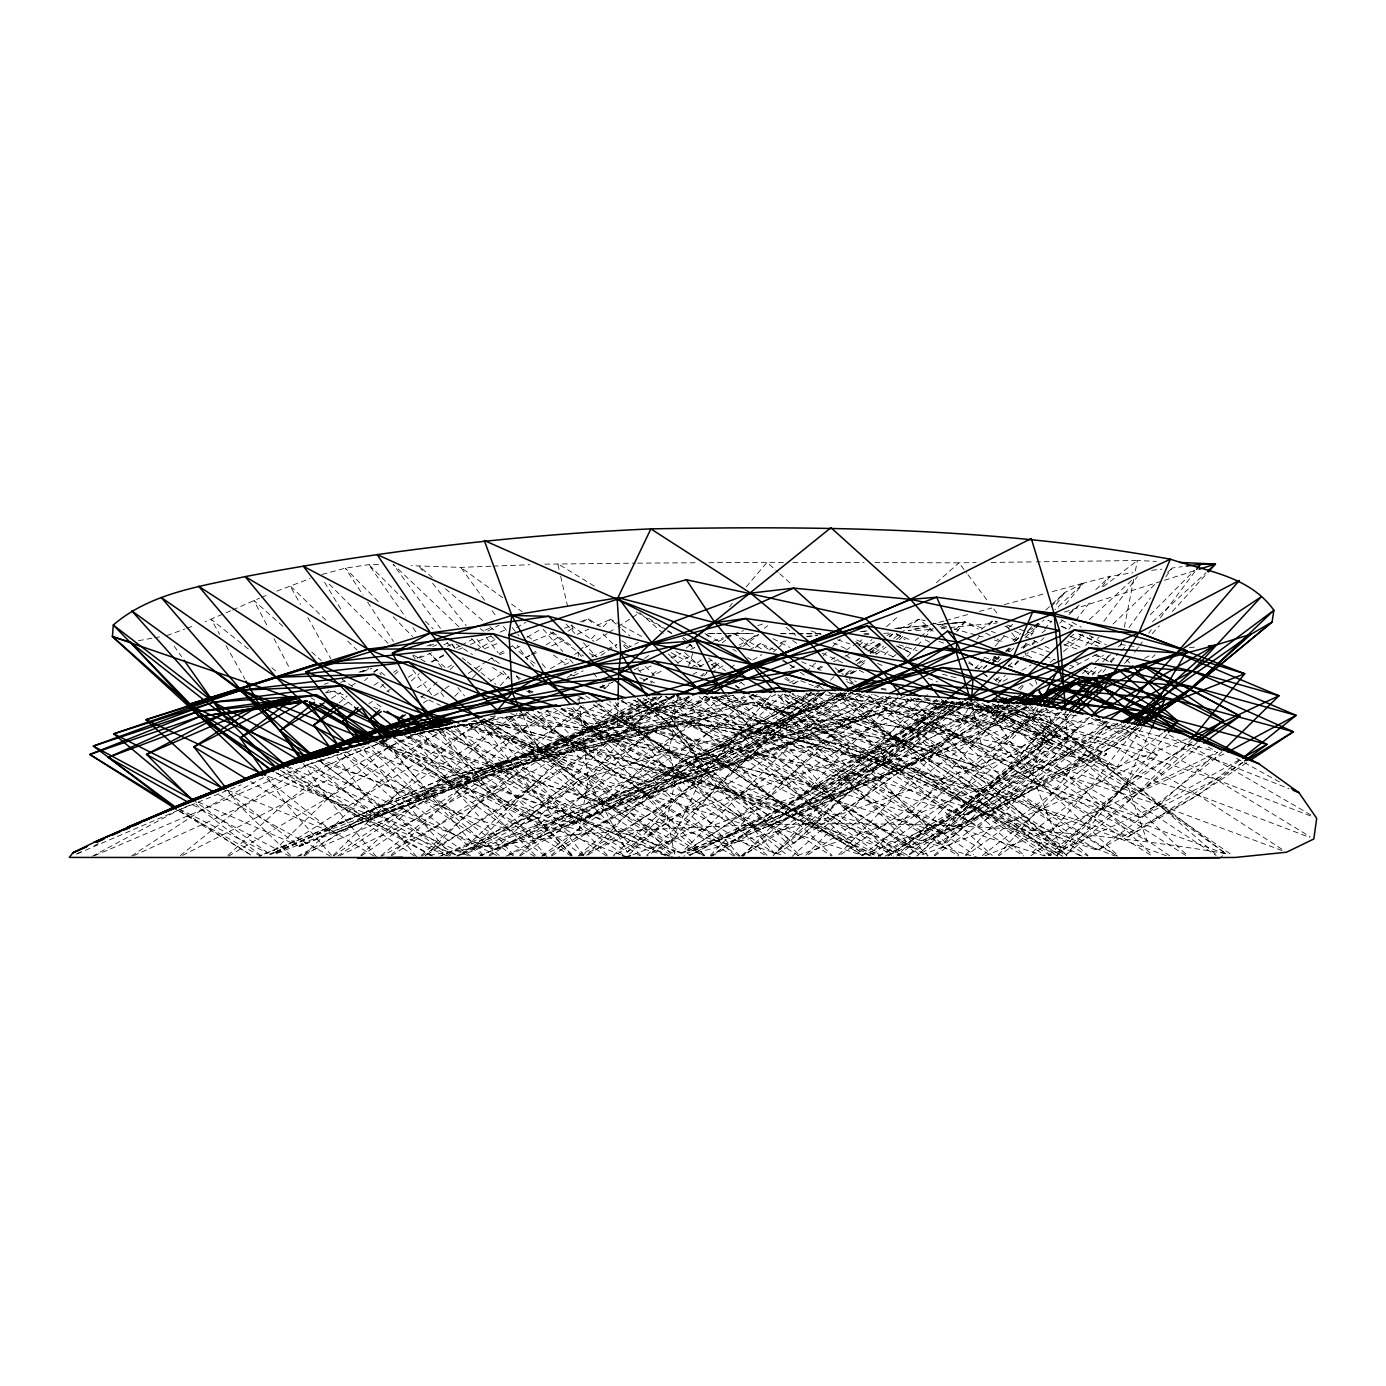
<?xml version="1.0" encoding="UTF-8"?>
<svg xmlns="http://www.w3.org/2000/svg" width="1386" height="1386" viewBox="0 0 1386 1386"><rect width="100%" height="100%" fill="white"/><g stroke="black" fill="none" stroke-linecap="round" stroke-linejoin="round"><path stroke-width="0.75" stroke-dasharray="5 3.75" d="M618.035 701.974L617.584 725.762L563.894 708.904M1120.668 645.945L1121.482 641.787M1124.341 627.2L1133.731 579.261M1135.359 570.928L1137.404 560.516L1156.374 561.382M1225.328 853.776L1101.835 809.181L969.646 769.161L829.504 741.874L675.173 720.945L668.78 751.732L676.004 776.836L667.29 818.26L674.566 854.088M677.875 698.094L671.153 718.225L588.236 779.192L473.406 848.163L425.225 855.959L553.049 729.105L583.246 705.301M688.651 665.852L693.346 651.749M1150.536 730.63L1126.558 782.57L1066.336 854.746L979.452 793.381L888.599 733.87L835.411 693.329M483.731 719.143L588.236 779.192L669.646 844.265L704.85 771.101L770.581 695.443M1037.854 708.471L1032.085 719.611L981.686 768.017L901.454 742.134L811.867 716.631L703.863 696.274M961.295 720.581L971.413 703.222L1067.463 741.908L1117.913 723.388M1026.333 656.167L1023.301 648.198L1026.697 642.671M1031.236 635.308L1034.649 629.781M1035.775 627.945L1039.171 622.418M1142.012 727.113L1117.047 767.03L1047.279 741.475L967.463 717.238L924.012 698.024M1108.661 655.63L1103.343 662.335M1128.984 627.598L1150.588 597.799M1165.834 576.767L1172.192 568.017L1182.293 566.666M1134.545 652.234L1142.307 641.874M1148.769 633.246L1151.35 629.798M1160.394 617.723L1195.286 571.136M1085.723 645.391L1092.185 636.798M1103.81 621.309L1137.404 576.611M1136.503 727.65L1086.243 792.307L1030.283 855.093M1068.918 629.175L1074.219 622.349M1075.553 620.633L1091.492 600.173M1102.113 586.521L1110.082 576.281L1132.968 572.73M688.426 696.188L671.153 718.225L704.85 771.101L794.091 843.156L854.712 787.439L956.531 702.044M704.365 675.848L707.033 672.453L701.853 676.195M669.646 844.265L716.735 786.087L811.087 693.398M1036.087 707.137L1017.064 730.266L956.773 795.062L896.742 856.219M1068.537 713.963L1057.535 727.303L918.641 854.452L739.881 733.523L680.491 698.371M1102.927 672.227L1105.682 668.884M1111.191 662.213L1118.069 653.863M1167.064 734.303L1119.334 791.718L1054.954 856.34M1007.674 704.694L985.498 731.184L927.321 795.529L869.49 855.231M1020.165 689.795L1024.323 684.823M729.486 606.67L732.258 603.378M746.17 586.954L767.047 562.318L784.303 562.37M1018.052 660.568L1012.473 667.168L1008.402 665.73M1031.981 644.092L1034.77 640.8M1044.524 629.261L1051.506 621.015M1065.436 604.539L1083.557 583.108L1110.082 576.281L1094.351 590.938M976.818 639.466L979.573 636.278M989.171 625.051L993.277 620.252L997.314 621.638M1060.359 712.006L1045.113 729.625L918.641 854.452L790.956 720.062L756.583 694.23M1092.255 675.155L1097.799 668.745M956.617 631.773L965.054 622.037L983.228 628.499M998.232 855.145L1052.598 793.104L1106.86 724.947L1102.251 720.547M974.964 668.728L979.261 663.929M980.699 662.335L986.434 655.924M995.044 646.309L1005.093 635.117M979.4 704.036L895.581 796.118L838.166 855.283M998.093 683.194L1005.283 675.19M907.414 656.739L915.99 647.245M917.411 645.668L923.128 639.344M924.549 637.768L933.125 628.274M1152.216 633.679L1159.406 625.762M1172.331 611.538L1206.808 573.561M500.19 685.637L508.783 676.247M965.245 855.197L1020.945 794.421L1078.065 728.412L1060.896 712.369M660.949 696.621L632.813 726.16L588.236 779.192L578.551 834.337L473.406 848.163L530.058 787.664L589.604 728.828L623.128 699.514M997.608 662.248L1002.078 657.605M1008.038 651.403L1011 648.319M1028.88 629.746L1031.842 626.645M1051.212 606.514L1064.604 592.584L1083.557 583.108L1055.127 609.667M454.799 696.361L460.706 690.228M472.539 677.945L476.975 673.336M478.447 671.812L484.355 665.661M742.688 855.959L898.007 696.95M579.677 650.727L585.55 644.733M591.441 638.755L597.314 632.778M603.187 626.784L610.516 619.317L619.992 624.514M586.676 855.422L706.808 734.008L753.62 694.126M884.511 654.954L888.998 650.398M899.427 639.795L903.915 635.256M818.26 692.48L790.956 720.062L716.735 786.087L627.252 852.095L530.058 787.664L445.027 728.083M830.405 680.231L836.468 674.098M837.993 672.574L841.025 669.507M927.546 694.611L830.283 794.161L774.791 853.655L682.986 792.48L561.642 708.592M1110.688 654.538L1102.771 661.815M1118.294 646.898L1122.868 642.29M1150.259 614.743L1194.385 570.356M805.89 855.266L958.315 701.489M859.025 645.841L865.003 639.916M817.151 687.387L821.69 682.865M910.533 697.643L933.159 720.893L992.463 787.716L1060.637 848.059L1126.558 782.57L1193.467 743.26M710.325 855.249L872.227 694.178M952.979 701.299L933.159 720.893L871.482 769.836L794.091 843.156L632.813 726.16L592.983 700.554M1192.133 738.617L1136.901 793.346L1048.717 763.963L955.993 737.057L852.303 693.139M1058.194 712.456L942.03 844.767L854.712 787.439L773.215 731.063L712.075 696.708M1098.007 673.284L1102.598 668.762M1110.255 661.243L1117.913 653.707M934.268 855.301L1057.709 733.125L1026.541 706.6M1222.105 751.541L1214.413 759.078L1139.985 817.376L1038.46 783.748L935.931 753.707L723.977 714.136L575.588 745.495L496.794 769.559L419.369 796.361L317.758 760.637M303.846 855.318L365.159 795.373L427.044 739.674L447.124 727.425M391.112 855.127L522.297 729.486L548.232 709.996M551.368 855.197L676.073 734.476L724.081 695.252M684.719 849.341L799.22 736.486L846.759 692.55M273.856 850.848L327.772 798.613L388.132 747.383L412.681 734.875M333.212 855.353L397.609 793.19L461.625 734.303L484.598 718.641M420.998 697.539L437.803 681.375M450.017 669.611L454.591 665.211M784.615 678.655L793.883 683.904L796.985 680.924M806.271 671.95L815.557 662.976M823.301 655.509L826.402 652.511M832.605 646.534L840.349 639.067M646.673 855.37L767.584 739.379L826.212 690.973L923.371 735.879L1020.945 794.421L1117.289 855.994M360.793 855.37L492.81 731.028L517.013 713.513M943.19 700.467L854.712 787.439L774.791 853.655L716.735 786.087L671.153 718.225L643.104 698.301M991.302 663.703L999.115 656.236M1014.725 641.285L1019.42 636.798M1071.534 713.929L1057.535 727.303L979.452 793.381L896.967 856.444M1124.444 663.357L1130.664 657.397L1124.098 662.958M1152.061 657.674L1155.179 654.694M519.611 855.335L645.235 735.862L693.849 698.024M489.067 855.387L613.01 738.894L674.739 694.836L579.053 744.126L480.873 802.044L381.496 856.271M629.452 854.192L667.29 818.26L787.3 777.702L904.452 741.233L954.417 721.153M1091.232 644.646L1099.011 637.283M1113.027 624.012L1156.617 582.744M1167.514 572.435L1172.192 568.017M459.944 852.511L517.238 798.786L579.053 744.126L656.462 696.69M1075.571 714.899L1047.279 741.475L976.801 792.082L786.226 736.468L683.974 715.644L621.43 700.952M1010.879 650.952L1014.05 648.007M1025.103 637.681L1034.58 628.828M1036.156 627.356L1044.056 619.975M773.215 855.439L897.383 740.644L946.378 700.225M983.315 668.26L986.451 665.349M992.688 659.528L995.824 656.617M1013.01 640.609L1020.841 633.333M1045.841 610.048L1064.604 592.584L1056.409 604.435L1058.298 608.125M1018.779 661.295L1012.473 667.168L1008.748 665.107M1020.356 659.84L1028.221 652.511M1040.817 640.782L1043.97 637.855M1059.701 623.18L1062.854 620.252M1069.16 614.396L1080.179 604.123M1070.616 637.058L1073.752 634.147M1089.465 619.559L1131.86 580.197M227.928 855.405L285.239 802.771L346.05 756.652L387.543 740.089M782.761 694.126L739.881 733.523L627.252 852.095L588.236 779.192L579.833 707.103M613.444 855.405L736.59 744.351L811.174 692.602M994.819 660.983L999.549 656.635M1005.872 650.831L1009.025 647.938M1121.014 650.762L1127.32 644.975M1152.494 621.864L1205.976 572.747M411.347 680.942L419.248 673.717M431.878 662.161L444.456 654.244M792.064 856.461L837.092 815.488L905.751 767.567L990.176 711.538L1001.472 705.474M1048.544 855.249L1101.835 809.181L1157.501 755.093L1089.794 717.272L1035.273 766.458L974.964 809.528L911.728 847.712L681.929 775.363L576.247 748.353L487.751 721.24L427.183 731.444M380.457 687.352L383.645 684.476M394.837 674.445L398.025 671.586M421.223 855.439L480.873 802.044L543.451 751.87L613.634 717.238L649.566 697.816M773.423 652.044L776.576 649.22M778.152 647.816L786.018 640.782M1008.298 666.198L1014.725 660.446M1032.449 644.663L1038.876 638.929M983.783 668.537L987.005 665.678M993.45 659.979L996.69 657.137M1014.448 641.458L1019.282 637.196M857.501 643.78L862.265 648.059L871.933 639.535M886.434 626.749L899.341 615.401M936.416 582.726L958.991 562.837L976.177 562.612M1042.047 708.939L915.973 814.483L862.3 855.301L628.62 779.764L536.954 751.749L467.862 724.462L545.98 750.45L676.004 776.836L837.092 815.488L970.824 855.699M1082.397 673.561L1085.636 670.72M1095.321 662.231L1103.395 655.162M339.137 702.91L347.089 695.963M364.57 680.647L367.758 677.858M374.116 672.297L377.287 669.507L385.724 675.987M643.884 681.375L647.089 678.586L654.504 682.986M1130.058 725.571L1125.276 729.746L1038.46 783.748L944.195 833.956L724.722 766.458L617.168 740.956L522.505 714.778L471.309 721.534M665.159 696.604L690.384 708.922L704.331 696.794M845.616 674.029L850.484 669.802M856.946 664.154L861.797 659.909M869.888 652.858L881.219 642.965M853.135 682.865L844.906 675.935L851.299 670.374M859.268 663.409L862.456 660.637M870.443 653.672L881.617 643.936M889.587 636.988L892.775 634.199M991.475 664.344L999.445 657.397M1005.803 651.853L1010.585 647.678M1024.912 635.186L1032.882 628.239M1034.476 626.853L1040.851 621.292M1066.492 711.572L1045.113 729.625L956.773 795.062L870.079 855.82M1197.209 742.584L1066.336 854.746L992.463 787.716L910.758 731.462L867.948 695.374M578.447 855.56L640.8 803.17L707.588 751.68L800.813 699.895L811.278 692.428M909.285 854.192L1048.977 738.911L1002.182 705.127M730.422 668.243L735.394 664.102M755.266 647.574L760.238 643.45L775.969 650.415M329.192 690.037L325.918 692.74L334.234 691.129L346.084 695.98M1125.744 724.67L1084.441 758.835L1014.985 799.289L944.195 833.956L786.226 736.468L710.706 696.24M947.175 701.385L910.758 731.462L830.283 794.161L742.931 856.253M823.648 693.312L790.956 720.062L704.85 771.101L578.551 834.337C793.987 818.364 1012.127 817.394 1225.657 853.551L1221.205 856.756M741.423 855.578L806.808 802.147L878.048 747.279L942.948 700.363M998.509 704.729L990.176 711.538L875.172 762.265L776.905 810.048L688.703 851.039M1018.502 688.357L1023.492 684.268M1050.155 662.456L1055.162 658.367M1063.495 651.541L1083.488 635.169M690.453 668.502L702.2 659.043M722.331 642.809L725.675 640.107M727.355 638.755L734.06 633.35L753.308 633.437M946.136 700.363L920.997 720.633L889.691 741.579L722.938 694.629M180.267 855.612L240.748 807.016L306.826 764.968L351.732 749.913M381.063 855.647L442.394 806.305L508.749 761.26L660.048 696.482M1135.498 726.541L1052.598 793.104L965.851 855.803M1043.953 708.8L1017.064 730.266L927.321 795.529L838.773 855.907M1087.646 673.908L1096.049 667.186M1239.257 760.689L1215.834 779.365L1127.823 837.005L1014.985 799.289L904.521 766.441L685.758 722.92L475.519 773.215M1018.935 704.642L985.498 731.184L895.581 796.118L806.409 855.924M605.058 688.097L615.124 680.162M1009.406 626.974L1012.75 624.358M988.72 705.318L953.533 732.882L863.79 797.245L773.717 855.976M982.379 855.56L1040.713 809.857L1106.669 753.984L1032.362 717.428L951.42 701.888L829.504 741.874L676.004 776.836L537.248 818.017L441.805 855.63M652.182 674.601L658.991 669.299M672.608 658.679L679.417 653.36M686.226 648.059L691.319 644.074M1162.698 733.038L1086.243 792.307L998.942 855.786M1056.825 855.214L1201.887 744.403M978.169 669.23L984.926 664.033M986.607 662.733L995.061 656.236M1015.314 640.627L1018.693 638.028M1027.147 631.531L1032.206 627.615M1033.904 626.316L1038.963 622.418M967.913 701.524L923.371 735.879L833.575 799.185L741.753 856.046M995.339 680.387L1002.199 675.103M708.714 671.153L718.832 663.374M737.369 649.098L757.605 633.523M764.344 628.326L767.723 625.744M844.906 675.935L851.645 670.772M861.745 663.01L865.107 660.429M875.207 652.685L883.627 646.222M893.727 638.478L898.769 634.597M900.467 633.315L918.97 619.109L925.12 620.807M822.712 693L773.215 731.063L586.954 855.768M1023.301 648.198L1030.11 642.965M1069.282 612.855L1077.806 606.323M1103.343 586.694L1137.404 560.516L1036.364 561.832M981.271 629.417L993.277 620.252L997.14 622.193M949.185 701.663L897.383 740.644L806.808 802.147L762.092 827.581M962.837 701.351L871.482 769.836L779.608 823.232L704.85 771.101L593.468 705.283M954.781 629.694L965.054 622.037L978.256 629.071M1137.802 728.239L1113.512 746.292L1014.985 799.289L911.728 847.712L758.159 753.256L683.974 715.644L651.195 696.569M892.74 657.085L896.188 654.538M903.118 649.41L906.565 646.864M915.228 640.453L918.675 637.906M920.408 636.624L930.786 628.949M644.629 658.437L649.843 654.608M850.172 673.405L853.603 670.893M860.446 665.869L865.592 662.092M875.848 654.573L886.122 647.037M896.395 639.5L901.541 635.741M1242.861 762.075L1198.041 794.975L1127.823 837.005L1038.46 783.748L955.993 737.057L753.464 702.165L611.434 728.62L539.968 750.086L474.844 773.059M700.623 675.935L704.071 673.405M712.699 667.099L719.594 662.058M1106.894 721.309L1048.717 763.963L964.951 814.881L758.159 753.256L652.511 729.885L566.683 707.899M1021.084 648.042L1028.083 642.931M1042.064 632.726L1045.564 630.162M712.144 668.728L718.97 663.773M742.861 646.43L758.229 635.29M674.237 696.188L632.813 726.16L530.058 787.664L425.225 855.959M1030.872 855.803L1119.334 791.718L1193.467 740.973M1139.361 727.685L1113.512 746.292L1038.46 783.748L964.951 814.881L883.575 764.119L811.867 716.631L774.878 694.854M541.822 855.838L609.632 807.328L684.32 760.567L781.063 711.659L807.726 693.537M839.154 672.522L844.369 668.78M868.762 651.351L880.959 642.636M936.971 699.324L800.796 795.962L710.862 855.872M1001.905 705.37C930.283 761.26 844.75 794.473 761.59 829.019M934.718 855.82L1020.945 794.421L1106.86 724.947L1097.781 719.386M840.522 671.933L845.703 668.277M856.046 660.983L859.511 658.558M985.048 704.989L961.867 720.374M837.646 671.881L842.965 668.208M867.792 651.125L880.197 642.584M889.067 636.469L892.601 634.026M909.614 854.677L994.16 796.413L1078.065 728.412L1045.356 708.489M333.679 855.907L427.027 791.926L522.297 729.486L561.988 708.211M947.366 701.229L868.831 754.989L786.26 805.976L711.624 855.942M839.743 671.812L845.062 668.173M855.734 660.931L859.303 658.523M361.244 855.924L456.583 791.389L553.049 729.105L600.069 703.845M690.384 708.922L708.125 696.933M887.872 855.942L1053.897 744.992L981.946 703.222M368.901 703.707L372.488 701.316M386.781 691.701L390.35 689.31M408.229 677.286L415.367 672.487M431.444 661.676L444.854 655.162M304.366 855.907L492.81 731.028L528.984 711.676M914.119 698.648L769.836 796.413L687.958 850.138M945.633 702.148L878.048 747.279L786.26 805.976L689.691 855.405L776.905 810.048L868.831 754.989L968.034 702.078L1072.955 750.294L995.2 808.419L916.648 856.098M417.29 687.716L426.264 681.739M447.834 667.411L451.438 665.02M343.815 705.231L350.918 700.536M373.943 685.29L379.262 681.773M393.433 672.383L396.985 670.027M490.09 681.288L504.452 671.777M567.359 677.615L576.195 671.777M600.952 655.387L606.254 651.888M608.021 650.71L616.874 644.871M337.82 855.942L405.907 810.775L469.958 776.195M1246.603 762.768L1198.041 794.975L1097.764 850.363L974.964 809.528L856.721 774.479L737.421 749.999L636.105 727.459L589.067 727.667L465.887 723.683M391.632 855.734L490.02 790.765L589.604 728.828L643.45 698.094M1025.796 706.6L935.931 753.707L833.177 799.341L762.335 828.551L861.901 783.627L955.993 737.057L1018.71 711.278L1026.246 707.103M423.319 702.997L432.328 697.071M434.113 695.893L443.122 689.968M444.923 688.79L450.329 685.221M468.329 673.388L473.735 669.836M475.537 668.641L486.347 661.538M488.149 660.36L491.753 657.986L502.234 665.575M963.339 701.593L901.454 742.134L815.904 788.236L545.304 710.204M131.514 855.959L201.854 809.961L263.6 777.546M489.553 855.994L676.073 734.476L744.559 695.945M520.062 855.976L706.808 734.008L775.363 694.559M889.396 696.725L647.193 856.011M887.906 855.994L975.259 799.15L1057.709 733.125L1009.788 705.093M793.883 683.904L799.254 680.422M817.186 668.814L822.574 665.332M831.531 659.528L835.117 657.207M845.876 650.242L851.247 646.76M853.048 645.599L862.005 639.795M551.836 855.89L739.881 733.523L801.697 695.252M585.464 647.574L589.067 645.252M596.309 640.592L607.172 633.627M608.991 632.466L616.216 627.806M618.035 626.645L630.699 618.52M632.518 617.359L637.941 613.859M864.604 694.784L706.496 797.99L613.911 856.046M275.156 852.598L461.625 734.303L497.73 715.367M821.205 693.087L772.123 724.324L650.38 779.746M852.095 673.405L857.553 669.94M686.971 849.514C762.005 808.246 819.23 742.792 891.683 697.695L1032.362 717.428L1157.501 755.093L1040.713 809.857L918.97 856.046M331.497 698.301L340.661 692.55M351.646 685.637L355.318 683.333M373.631 671.812L377.287 669.507L381.029 674.774M1130.647 726.368L1048.717 763.963L976.801 792.082L901.454 742.134L840.384 694.559L831.912 693.104M1135.394 726.749L1084.441 758.835L974.964 809.528L862.3 855.301L724.722 766.458L652.511 729.885L606.496 703.62M529.643 655.197L525.987 657.484L512.855 646.274M531.462 654.053L538.756 649.48M546.049 644.923L560.637 635.776M567.948 631.219L575.242 626.645M582.536 622.071L588.01 618.658L600.45 626.784M790.401 668.606L795.859 665.211M841.978 693.121L673.735 799.999L578.88 856.115M814.414 687.369L819.871 683.991M1026.333 706.895C953.152 753.048 869.767 779.66 789.396 810.377L486.07 718.398M738.998 688.461L735.654 685.793L741.129 682.449M1242.878 762.75L1215.834 779.365L1139.985 817.376L967.463 717.238L814.691 693.156M752.823 660.117L761.902 654.573M769.178 650.155L772.799 647.938M780.075 643.502L787.335 639.085M878.499 856.08L967.03 802.425L1048.977 738.911L986.33 704.868M711.122 672.972L723.856 665.315M749.324 649.999L760.238 643.45L770.651 650.952M537.543 711.867L590.921 728.412L696.448 758.159L840.384 694.559L920.997 720.633L982.483 749.514L1032.085 719.611L1053.429 710.308M421.673 856.115L517.238 798.786L613.01 738.894L690.471 697.054M550.398 668.71L567.099 658.818M574.514 654.417L578.222 652.217L583.471 655.959M851.368 693.26L779.209 735.654L676.004 776.836L462.283 854.694M1003.239 681.323L1010.654 676.957M1021.777 670.408L1031.045 664.933M1064.396 645.287L1082.934 634.355M499.168 653.638L506.583 649.289M508.437 648.215L515.835 643.866M526.957 637.335L541.787 628.655M1009.77 705.526L955.993 737.057L815.904 788.236L750.675 737.543L705.647 695.859M228.499 856.15L427.044 739.674L453.967 726.229M656.41 696.915L643.554 704.365L543.451 751.87L442.394 806.305L340.02 855.526M711.486 664.951L718.832 660.689M885.082 856.167L972.383 805.734L1072.955 750.294L990.176 711.538L933.54 699.895M1028.741 706.843C920.876 767.29 802.113 805.11 687.543 850.675M711.798 856.201L754.642 831.825M506.219 856.201L585.187 811.798L642.376 782.241M954.417 724.531L883.575 764.119L789.396 810.377L715.315 759.424L636.971 698.249M1239.049 759.996L1158.869 804.798L1048.89 855.751M475.329 650.554L495.911 639.067M516.51 627.581L525.866 622.349M1121.672 723.873L1031.756 774.012L942.03 844.767L871.482 769.836L782.761 694.594M716.822 696.222L645.235 735.862L462.733 852.615L526.437 817.861L578.932 780.353L668.78 751.732L778.984 723.145L843.918 719.143L967.601 703.534M699.445 666.666L705.11 663.599M706.981 662.577L712.647 659.493M739.033 645.131L759.753 633.835M814.639 693.346L707.588 751.68L609.632 807.328L508.315 855.543M850.086 674.012L855.682 670.945M471.846 775.172L481.254 770.096L590.159 731.132L671.829 705.058L772.123 724.324L868.831 754.989L967.03 802.425L1062.438 856.219C962.456 795.183 853.204 751.766 751.143 694.698M693.035 674.324L696.829 672.279M643.329 680.613L647.089 678.586L651.801 682.969M542.134 856.271L640.8 803.17L826.212 690.973L897.383 740.644L975.259 799.15L1057.587 855.907M878.568 856.305L972.383 805.734L1053.897 744.992L968.034 702.078L875.172 762.265L784.181 813.651L687.283 853.429M92.273 856.253L177.997 810.36L191.666 804.278M577.113 700.103L584.667 696.067M599.791 687.958L607.363 683.904M1069.247 669.109L1099.358 652.927M455.786 648.215L459.563 646.188M461.451 645.183L472.782 639.154M487.872 631.098L499.203 625.069M1223.925 754.001L1136.901 793.346L1047.279 741.475L986.832 704.712M297.436 856.323L376.403 814.275L460.169 776.177L472.435 772.504M1044.871 855.994L915.973 814.483L787.3 777.702L668.78 751.732L589.067 727.667L545.98 750.45L474.48 771.898M1045.668 710.412L1032.362 717.428L905.751 767.567L784.181 813.651L686.919 852.736M1144.628 658.263L1150.328 655.249M648.977 677.598L662.213 670.72M677.338 662.855L692.463 654.989M718.936 641.216L724.601 638.27M726.507 637.283L734.06 633.35L763.894 650.207M1117.428 723.873L1035.273 766.458L915.973 814.483L796.586 855.768M644.282 781.254L684.32 760.567L846.673 693.052L840.384 694.559L750.675 737.543L648.804 782.016L786.226 736.468L851.888 719.178L914.413 698.717L1018.71 711.278L1125.276 729.746L1214.413 759.078L1289.119 788.755M573.717 675.658L583.229 670.772M626.974 648.301L638.392 642.446M634.06 669.958L639.795 666.995M182.606 855.405L285.239 802.771L388.132 747.383L419.126 733.229M862.265 648.059L875.502 641.302M886.832 635.516L890.626 633.575M900.068 628.759L918.97 619.109L935.117 632.848M591.805 656.981L605.162 650.225M607.068 649.272L616.597 644.455M417.186 658.194L422.938 655.318M443.988 644.767L447.817 642.861M758.766 827.581L725.796 843.866L610.862 806.999L404.21 735.325L526.437 817.861L571.794 855.439M760.689 826.61C829.538 793.866 894.992 753.447 951.42 701.888L1079.157 716.094M840.384 694.559L844.178 692.688M883.454 696.482L872.019 702.096L571.586 823.371L457.813 786.226L358.714 748.405M1021.205 705.526C896.985 768.087 761.902 804.902 632.466 854.885M661.919 696.361L590.159 731.132L508.749 761.26L405.907 810.775L299.567 855.82M960.81 701.316L920.997 720.633L845.391 764.448L621.101 701.714M564.241 664.951L571.968 661.209M644.837 783.107L585.187 811.798L480.006 855.82M646.76 782.189L673.7 769.23L779.209 735.654L891.683 697.695L990.176 711.538L1106.669 753.984L995.2 808.419L887.248 855.734M789.57 682.64L795.304 679.92M818.26 668.988L824.012 666.268M833.575 661.711L843.138 657.155M845.044 656.254L848.873 654.435M840.817 692.567L753.62 733.939L633.939 700.207M80.89 851.957L75.104 854.694L177.997 810.36L241.112 784.84M94.421 845.547L98.285 843.71M461.902 853.724L537.248 818.017L578.932 780.353L667.29 818.26L784.355 855.89M589.067 727.667L536.954 751.749L475.017 772.452M276.091 852.979L357.588 815.73L444.317 778.066L536.954 751.749L636.105 727.459L778.984 723.145L904.452 741.233L1035.273 766.458L1158.869 804.798L1282.483 850.709M133.749 855.664L240.748 807.016L346.05 756.652L388.08 739.881M529.92 655.699L525.987 657.484L517.203 645.356M531.895 654.816L539.76 651.264M551.541 645.945L567.272 638.842M577.096 634.407L588.894 629.071M596.76 625.519L610.516 619.317L620.27 627.685M642.619 783.263L479.972 855.716M429.608 645.98L433.489 644.23M860.966 694.611L715.315 759.424L608.645 804.071L496.794 769.559L405.249 736.642M275.918 851.662L444.317 778.066L545.98 750.45L675.173 720.945L779.209 735.654L905.751 767.567L1040.713 809.857L1167.272 856.08M230.648 610.81L205.197 621.621M232.588 609.944L259.615 598.163M439.778 856.236L526.437 817.861L628.62 779.764L843.918 719.143L959.978 735.308L1084.441 758.835L1198.041 794.975L1309.822 837.456M580.925 855.578L667.29 818.26L628.62 779.764L522.505 714.778L429.573 730.924M904.815 696.309C783.073 747.834 657.241 789.206 534.701 838.876L420.703 799.549L320.097 758.991M1089.794 717.272L969.646 769.161L837.092 815.488L683.714 856.098M305.128 843.572L465.02 775.796L567.376 814.5L675.432 850.9M94.439 855.751L306.826 764.968L364.293 746.69M419.508 657.952L431.41 652.927M447.262 646.205L451.23 644.525M484.944 630.266L492.862 626.905M600.259 687.404L612.058 682.449M639.604 670.876L651.403 665.904M671.084 657.64L680.924 653.499M690.765 649.376L694.698 647.712L689.379 644.334L694.698 647.712M467.411 775.917L376.403 814.275L304.435 842.584M475.329 772.591L481.254 770.096L585.187 811.798L674.324 853.759M673.388 696.846L538.686 749.497L460.793 725.484M1100.588 719.126L981.686 768.017L920.997 720.633L902.754 697.349M458.627 649.41L462.56 647.764M470.426 644.473L492.065 635.429M499.93 632.155L507.796 628.863M674.15 696.586L652.356 705.682L617.584 725.762L688.651 696.742M432.83 646.448L436.798 644.802M759.597 829.85L725.796 843.866L648.856 794.992L525.866 711.85M261.521 597.383L269.127 594.265M276.732 591.164L310.135 578.551M484.251 648.873L498.25 643.139M499.601 654.781L507.467 651.559M515.315 648.353L521.223 645.945M533.004 641.129L554.608 632.293M564.431 628.291L572.297 625.069M580.145 621.864L588.01 618.658L594.057 624.791M1187.178 738.79L1117.047 767.03L1032.085 719.611L1011.208 705.179M474.74 772.054L576.715 743.191L671.829 705.058L875.172 762.265L1114.777 855.942M956.427 720.356L994.403 705.093M984.996 855.803L1101.835 809.181L1217.584 752.13L1158.869 804.798L1097.764 850.363L1014.985 799.289L935.931 753.707L792.463 693.52M276.455 853.585L302.443 843.364M360.395 672.123L368.451 668.953M426.905 646.032L430.925 644.455M276.022 851.94C392.758 801.004 515.835 768.242 636.105 727.459L668.78 751.732L628.62 779.764L567.376 814.5L495.859 849.739L385.741 808.974L289.847 767.255M672.47 696.552L474.809 773.007M305.197 843.814L502.356 769.525L723.977 714.136L856.721 774.479L973.804 854.538M959.458 720.252L845.391 764.448L794.576 714.587L777.875 695.148M961.468 719.507L999.912 705.197M463.27 853.533C601.507 797.054 745.893 758.8 886.936 710.498L958.921 719.992M362.023 672.019L371.898 668.399M859.58 692.879L809.008 711.33L753.326 694.958M166.718 635.602L184.944 628.967M186.971 628.239L195.062 625.294M713.028 641.32L723.197 637.751M725.242 637.04L743.572 630.63M757.813 625.658L763.929 623.527M324.359 684.268L328.395 682.848M358.783 672.279L368.901 668.762M962.317 721.638L1011.156 705.439M726.42 694.507L611.434 728.62L496.794 769.559L374.411 816.423L267.048 775.987M378.673 742.116L390.991 738.201M1064.431 612.04L1162.369 580.925M1164.413 580.284L1195.009 570.547M689.414 696.708L590.921 728.412L538.686 749.497L522.279 714.258M753.915 694.871L683.974 715.644L575.588 745.495L374.411 816.423L311.59 762.543M890.713 696.621C824.549 712.543 759.389 731.999 696.448 758.159L652.356 705.682L647.99 698.405M340.627 682.293L344.785 681.115M472.661 772.643L460.169 776.177L357.588 815.73L259.234 856.098L360.187 814.223L465.02 775.796L379.348 741.181L385.689 739.899M943.831 621.084L908.384 630.717L928.083 626.715M945.928 620.512L968.866 614.275M979.278 611.451L991.804 608.038M1004.313 604.642L1043.935 593.884M1052.269 591.614L1083.557 583.108M322.124 574.445L345.339 568.173L368.832 564.622L378.932 564.448M480.44 720.425L576.715 743.191L675.173 720.945M421.812 732.345L434.372 729.59M325.797 692.896L334.234 691.129L352.72 705.717M411.399 735.03L455.405 725.866L417.342 733.506M457.501 725.432L463.79 724.116L457.432 725.398M387.855 739.622L379.348 741.181L444.317 778.066L526.437 817.861L620.426 854.712M411.226 735.325L487.751 721.24L536.954 751.749L578.932 780.353L545.98 750.45L480.266 720.807M138.427 640.696L152.581 638.149M154.591 637.785L160.655 636.694M490.315 716.753L496.69 715.626M421.119 732.38L427.46 731.288M726.766 696.378L650.259 709.06L419.369 796.361L368.607 746.69M728.828 696.015L737.127 694.611M969.732 703.256L976.125 702.442M1151.593 570.304L1161.884 569.161M938.045 624.895L965.054 622.037L947.903 623.579M915.765 630.769L932.865 629.14M941.406 628.326L947.833 627.702M949.964 627.511L997.002 623.007M860.325 631.687L868.866 630.89M894.524 628.534L928.724 625.381L894.265 628.447M965.054 622.037L937.282 624.584L945.754 623.787M806.323 636.417L817.047 635.446M862.092 631.358L868.537 630.786M1189.413 647.609L1197.868 646.846M807.432 636.469L817.567 635.62M883.731 633.35L890.124 633.021M490.921 566.216L460.758 567.376L411.157 565.679M493.07 566.129L529.712 564.726M544.802 564.154L635.412 563.149M991.233 562.421L1034.216 561.867M637.577 563.149L695.841 562.768M708.783 562.699L767.047 562.318L778.152 572.331M721.586 633.402L707.016 633.437L720.027 633.506M723.665 633.385L734.06 633.35L751.853 648.388M792.931 562.387L864.102 562.577M874.878 562.612L958.991 562.837L966.7 573.076M728.655 633.523L754.521 633.61M780.405 633.697L795.495 633.749M797.66 633.749L821.378 633.835M868.814 633.991L862.335 633.974L868.831 633.991M781.115 633.575L796.101 633.645M798.232 633.662L821.759 633.766M961.052 720.27L997.036 725.017L1113.512 746.292L1215.834 779.365L1310.654 815.99M1120.46 644.455L1139.119 647.193M881.253 688.322L889.725 689.674M881.098 689.102L889.5 690.817M925.155 698.163L931.444 699.462M718.71 696.222L781.063 711.659L878.048 747.279L975.259 799.15L1066.458 856.046M521.985 713.617L590.159 731.132L684.32 760.567L786.26 805.976L880.578 856.305M510.776 713.392L576.715 743.191L673.7 769.23L776.905 810.048L875.554 855.63C770.945 800.831 653.499 772.314 553.846 708.159M942.515 674.168L958.956 678.586M1095.979 718.953L1215.539 751.576M954.14 720.616L851.576 692.463L753.62 733.939L725.588 694.854M933.298 623.094L951.714 628.222M953.759 628.794L976.246 635.083M978.308 635.654L984.441 637.352M994.663 640.211L1002.84 642.498M642.636 780.214L539.968 750.086L462.872 724.289M756.236 828.1L648.856 794.992L437.179 726.039M998.128 704.885L1018.71 711.278L1113.512 746.292L1198.041 794.975L1282.934 849.878M529.157 690.575L533.281 691.874M580.665 706.825L613.634 717.238L707.588 751.68L806.808 802.147L900.588 856.167M898.838 644.75L917.324 650.692M380.422 743.554L468.693 772.418M784.407 694.507L800.813 699.895L897.383 740.644L994.16 796.413L1087.577 856.028M811.001 630.907L821.257 634.338M837.664 639.83L849.965 643.953M576.715 743.191L906.86 856.184M1069.992 636.503L1098.318 646.257M1007.397 625.103L1011.416 626.507M1019.472 629.279L1025.519 631.358M1027.546 632.051L1033.592 634.147M1063.807 644.559L1077.91 649.41M1094.039 654.972L1111.797 662.11M938.998 641.441L945.113 643.589M983.904 657.155L998.197 662.161M991.319 631.375L995.356 632.813M1003.429 635.689L1017.567 640.73M1025.64 643.606L1035.74 647.193M1037.75 647.92L1051.887 652.962M939.985 626.541L946.014 628.707M1006.219 650.329L1010.238 651.766M1094.975 718.78L1125.276 729.746L1215.834 779.365L1310.117 836.728M1031.392 651.143L1043.502 655.578M1045.529 656.306L1055.63 659.996M1069.784 665.176L1073.821 666.649M1083.921 670.339L1094.022 674.029M669.507 855.89L570.737 815.696L481.254 770.096L393.035 737.543L460.169 776.177L537.248 818.017L667.168 855.89L570.737 815.696L460.169 776.177L375.762 742.446L444.317 778.066L537.248 818.017L573.596 856.583M864.275 648.821L880.318 654.85M433.073 731.392L508.749 761.26L609.632 807.328L702.39 855.37M927.91 678.083L937.837 682.016M992.151 703.741L1032.085 719.611L1067.463 741.908L1065.557 711.659M800.606 680.751L818.329 687.837M227.668 790.176L334.788 833.263L457.813 786.226L539.934 759.285L753.464 702.165L904.521 766.441L974.964 809.528L1045.131 855.474M570.252 674.376L574.202 676.004M599.965 686.538L607.9 689.778M633.645 700.311L736.59 744.351L833.575 799.185L927.511 856.08M373.735 707.293L377.685 708.904M705.006 696.725L772.123 724.324L875.172 762.265L1080.023 855.595M455.284 854.937L360.187 814.223L275.502 772.4M198.354 802.096L297.245 845.252M801.558 661.728L821.24 670.426M846.811 681.756L854.677 685.238L846.066 679.019M1061.433 626.299L1067.237 628.88M1078.845 634.06L1102.043 644.421M1061.745 626.472L1067.653 629.123M1079.469 634.424L1101.142 644.144M473.579 720.564L543.451 751.87L640.8 803.17L734.337 856.201M468.191 855.682L278.569 769.698M446.327 855.647L357.588 815.73L273.544 771.552M896.326 633.697L911.884 640.782M856.704 639.968L893.762 657.051M1067.601 641.337L1081.08 647.574M1096.499 654.694L1109.389 661.954M833.055 642.792L848.544 649.965M877.581 663.409L885.325 666.995M822.262 653.256L843.676 663.166M859.251 670.356L865.107 673.059M896.274 645.755L911.849 652.997M420.807 696.292L440.419 705.422M676.68 695.772L767.584 739.379L958.731 856.063M874.064 694.577L953.533 732.882L1052.598 793.104L1152.078 856.028M958.921 702.061L1017.064 730.266L1119.334 791.718L1216.128 855.457M897.937 646.708L911.434 653.256M917.567 698.111L985.498 731.184L1086.243 792.307L1186.745 855.994M992.844 704.105L1045.113 729.625L1141.406 789.656L1225.657 853.551L1126.558 782.57L1057.535 727.303L1030.041 707.449M597.123 656.6L589.362 652.789L594.005 657.207M639.812 677.633L645.633 680.509M869.057 855.474L776.905 810.048L684.32 760.567L613.634 717.238L597.279 703.378M496.673 855.474L405.907 810.775L306.826 764.968L376.403 814.275L448.544 856.167M179.418 809.043L268.122 853.326M1004.833 626.056L1012.525 629.92M1014.448 630.89L1024.081 635.724M1026.004 636.694L1031.773 639.587M1033.696 640.557L1037.542 642.498M1045.235 646.361L1049.081 648.301M720.876 696.673L799.22 736.486L991.822 856.063M846.829 676.905L856.427 681.791M885.204 696.448L1031.756 774.012L1147.106 841.042L1126.558 782.57L1050.536 719.975L1031.184 706.635M519.594 713.443L579.053 744.126L645.893 783.575M772.99 638.686L790.02 647.505M784.112 694.49L860.827 734.493L1049.878 855.526M735.654 685.793L739.448 687.768M752.737 694.663L830.543 735.117L1023.769 856.028M810.931 692.896L888.599 733.87L1024.202 855.439M289.847 856.305L190.627 803.655M669.213 856.305L585.187 811.798L508.749 761.26L468.503 724.15M985.792 633.107L995.217 638.132M997.106 639.137L1004.642 643.173M1027.269 655.249L1032.917 658.263M1169.299 735.048L1214.413 759.078L1311.121 815.107M1072.123 622.297L1081.219 627.182M925.276 639.795L932.778 643.832M968.433 662.993L979.677 669.04M1015.747 704.868L1057.535 727.303L1141.406 789.656L1218.086 856.392M432.12 855.959L357.588 815.73L280.405 770.755M534.58 856.288L442.394 806.305L340.54 753.378M624.185 644.577L627.979 646.638M1208.176 747.002L1215.713 751.108M840.644 693.208L910.758 731.462L1051.835 856.444M330.492 856.271L216.251 793.329M1236.693 758.402L1280.092 782.276M993.814 656.912L999.41 659.979M1082.102 856.236L995.2 808.419L905.751 767.567L829.504 741.874L778.984 723.145L737.421 749.999L610.862 806.999L534.701 838.876L457.813 786.226L396.777 738.582M621.881 625.571L642.688 637.023M671.067 652.65L697.574 667.238M1061.052 619.75L1074.237 627.078M1089.309 635.446L1106.253 644.871M260.689 856.219L177.997 810.36L251.628 855.457L179.175 809.424M413.271 654.989L426.212 662.248M907.432 855.179L837.092 815.488L787.3 777.702L685.758 722.92L617.168 740.956L539.934 759.285L420.703 799.549L334.788 833.263L265.696 778.291M782.536 660.741L788.132 663.894M790.003 664.951L795.581 668.121M706.791 634.493L721.621 642.913M732.726 649.22L736.434 651.316M747.556 657.622L751.264 659.736M749.93 696.777L790.956 720.062L871.482 769.836L979.209 826.576L1031.756 774.012L1050.536 719.975L1045.997 708.021M675.935 651.559L702.061 666.527M532.605 692.948L527.009 689.743L529.972 692.844M560.654 708.974L613.01 738.894L755.578 828.724M683.246 637.404L686.954 639.552M432.155 855.838L360.187 814.223L287.612 767.064M1074.098 660.862L1081.53 665.176M1083.384 666.25L1096.361 673.787M561.763 708.471L617.168 740.956L681.929 775.363L739.414 816.302L787.213 855.197M871.118 856.132L786.26 805.976L707.588 751.68L643.554 704.365L637.369 698.475M578.603 696.5L584.182 699.791M647.747 784.667L766.493 856.115M1057.397 856.132L967.03 802.425L791.96 693.918M571.465 856.115L379.158 741.614M374.047 856.098L250.519 781.513M580.647 696.846L586.191 700.19M593.572 704.642L645.235 735.862L831.583 856.011M1117.116 856.115L1040.713 809.857L969.646 769.161L904.452 741.233L843.918 719.143L788.565 743.676L610.862 806.999L495.859 849.739L420.703 799.549L355.197 750.259M996.274 678.62L1001.731 681.929M594.247 586.07L557.726 563.652L560.169 574.185M636.261 611.85L665.471 629.781M667.307 630.907L672.782 634.268M648.024 697.972L706.808 734.008L891.683 855.422M622.851 701.628L676.073 734.476L862.958 856.011M757.397 829.867L799.202 856.046M896.17 633.956L905.179 639.639M526.611 690.921L530.232 693.225M648.613 618.347L666.337 629.642M668.104 630.769L671.656 633.038M606.704 856.028L416.666 732.258M535.048 663.305L525.987 657.484L534.476 666.995M585.741 695.893L591.181 699.393M311.036 697.782L314.622 700.086M456.133 644.005L472.487 654.556M492.48 667.463L508.835 678.014M1007.518 705.145L1045.113 729.625L1119.334 791.718L1187.23 855.353M754.954 825.848L682.674 778.88L579.816 705.976M676.108 849.427L480.786 720.027M621.794 640.748L630.699 646.569M455.474 854.608L385.741 808.974L319.196 760.862M855.664 641.631L873.44 653.395M414.379 855.924L285.724 769.507M739.396 856.323L646.413 794.542L553.049 729.105L531.185 711.954M640.037 855.942L550.779 796.673L451.507 726.524M438.946 727.217L567.376 814.5L622.938 854.573M703.707 855.89L613.218 795.027L522.297 729.486L505.509 715.99M670.114 854.694L582.241 795.512L479.435 720.356M974.479 701.264L1017.064 730.266L1086.243 792.307L1152.615 855.387M1230.092 853.759L1158.869 804.798L1084.441 758.835L997.036 725.017L914.413 698.717C801.368 743.676 684.805 778.793 571.586 823.371L496.794 769.559L446.292 727.633M1169.819 855.89L1101.835 809.181L1035.273 766.458L959.978 735.308L886.936 710.498C795.217 744.715 700.606 770.356 608.645 804.071L539.968 750.086L503.707 716.164M675.155 852.251L609.632 807.328L543.451 751.87L507.657 714.951M845.789 655.18L851.073 658.835M583.419 855.716L490.02 790.765L416.822 734.078M480.197 628.724L483.679 631.167M490.644 636.018L494.126 638.461M470.547 855.89L405.907 810.775L346.05 756.652L342.481 751.403M570.945 625.225L593.97 641.354M192.429 799.497L268.278 853.031M450.277 855.855L365.159 795.373L319.282 760.377M942.116 700.242L985.498 731.184L1117.826 855.353M352.633 686.642L342.255 679.227L344.664 682.83M376.871 703.897L383.783 708.835M792.601 640.453L797.782 644.195M782.813 659.701L788.01 663.461M789.743 664.708L798.423 670.963M800.172 672.21L807.12 677.217M819.265 685.966L824.479 689.726M502.823 597.764L460.758 567.376L484.598 600.294M511.59 604.105L522.106 611.694M550.173 631.964L578.222 652.217L583.298 659.095M427.997 731.635L481.254 770.096M880.907 855.82L806.808 802.147L676.42 696.17M516.216 675.692L521.465 679.486M552.477 632.085L573.354 647.245M527.494 636.122L532.674 639.899M553.43 654.972L567.255 665.02M544.802 855.682L456.583 791.389L393.607 740.159M906.981 698.579L953.533 732.882L1087.975 855.422M868.416 695.356L923.371 735.879L994.16 796.413L1066.804 855.63M482.519 855.768L397.609 793.19L347.262 752.39M513.028 855.768L427.027 791.926L370.409 745.131M708.454 658.055L725.64 670.98M741.112 682.605L744.542 685.186M221.725 787.785L297.505 844.819M805.89 692.983L860.827 734.493L992.272 855.405M778.395 694.871L830.543 735.117L959.285 855.422M261.07 855.682L201.854 809.961L195.859 803.949M462.214 657.865L465.592 660.498M467.273 661.815L495.859 684.251M749.046 696.465L799.22 736.486L928.066 855.474M248.267 648.995L211.261 619.403L219.681 634.338M271.812 667.809L278.534 673.198M445.097 667.376L429.054 653.204M715.644 697.071L767.584 739.379L833.575 799.185L901.039 855.578M704.798 855.63L640.8 803.17L579.053 744.126L546.327 709.944M785.966 627.338L795.789 635.446M835.082 667.827L843.277 674.584M789.084 694.75L809.008 711.33L851.576 692.463L889.691 741.579L971.413 703.222L982.483 749.514M785.793 677.078L792.272 682.536M993.745 678.672L997.036 681.462M969.005 661.694L977.078 668.554M704.937 633.454L711.416 638.963M432.345 577.564L419.196 566.354L424.566 573.128M445.478 588.79L483.281 621.032M489.847 626.645L494.767 630.838M621.881 629.088L630.006 636.07M499.22 855.509L442.394 806.305L388.132 747.383L384.511 742.012M732.865 695.322L773.215 731.063L830.283 794.161L893.693 856.236M682.501 638.496L687.335 642.792M688.946 644.23L695.391 649.965M711.503 664.292L717.948 670.027M639.743 612.699L665.384 635.464M684.597 652.529L700.623 666.753M282.813 626.264L253.898 600.485L267.948 627.182M311.729 652.026L321.361 660.62M779.746 573.752L792.445 585.187M734.926 855.474L673.735 799.999L579.712 705.024M699.116 696.482L739.881 733.523L800.796 795.962L863.409 855.335M644.109 777.667L590.921 728.412L572.938 707.397M1085.169 671.153L1089.898 675.554M665.938 696.084L706.808 734.008L769.836 796.413L832.12 855.37M1029.659 683.211L1032.778 686.122M668.399 654.019L679.244 664.189M637.092 697.868L799.774 855.387M767.012 855.37L706.496 797.99L609.649 701.195M458.853 626.732L393.087 564.189L440.453 628.378M471.396 638.634L480.786 647.574M325.883 620.131L290.055 585.724L300.502 604.417M347.695 641.077L357.034 650.051M623.509 645.512L626.611 648.509M645.235 666.441L654.556 675.415M290.644 855.387L240.748 807.016L227.737 790.297M535.325 855.353L480.873 802.044L422.072 732.657M404.036 599.774L368.832 564.622L405.596 617.203M425.467 621.171L433.125 628.828M446.916 642.584L453.031 648.7M329.227 584.078L388.028 643.26M603.153 634.026L616.787 647.851M637.993 669.369L641.025 672.435M671.049 853.793L613.218 795.027L537.716 711.33M378.222 601.576L345.339 568.173L362.959 595.01M393.174 616.753L412.595 636.503M640.609 855.249L582.241 795.512L509.996 714.83M572.193 855.266L517.238 798.786L455.197 725.814M607.311 855.231L550.779 796.673L483.402 719.351M704.296 855.162L646.413 794.542L569.819 706.635M1126.749 659.892L1129.677 662.958M381.93 684.407L389.189 692.22M566.112 624.046L574.809 633.437M583.489 642.827L596.534 656.929M739.777 855.924L682.986 792.48L615.038 702.078M513.617 855.127L456.583 791.389L410.343 734.615M483.108 855.075L427.027 791.926L385.013 740.037M543.156 629.296L562.785 651.524M569.785 659.459L573.995 664.223M331.427 855.145L285.239 802.771L266.961 776.489M546.881 856.6L490.02 790.765L440.627 729.348M491.753 657.986L494.542 661.226M502.893 670.911L509.857 679.001M450.935 855.058L397.609 793.19L361.919 747.245M416.597 856.669L365.159 795.373L336.296 755.994M376.351 856.669L327.772 798.613L303.378 763.721M512.196 627.615L519.005 635.827M542.169 663.755L546.257 668.676M941.302 699.358L957.57 719.022M441.753 667.619L431.341 654.019M457.865 687.647L464.587 695.98M583.835 855.266L530.058 787.664L479.573 720.668M437.993 729.92L470.131 770.391M432.64 583.315L466.216 625.744M476.975 639.327L483.679 647.799M486.33 637.595L498.128 652.737M516.51 676.281L519.126 679.642M412.716 655.63L415.263 658.991M440.8 692.584L445.894 699.306M412.768 669.784L432.051 695.252M967.982 574.792L987.282 600.398M993.71 608.939L998.856 615.765M1006.582 626.004L1010.446 631.132M1011.728 632.83L1016.874 639.656M452.131 644.958L454.66 648.371M593.451 672.851L597.262 678.014M602.338 684.892L606.15 690.055M451.975 643.988L454.539 647.453M492.117 610.706L497.141 617.636M503.413 626.299L507.172 631.496M174.151 646.119L181.566 656.652M412.959 627.719L417.862 634.736M986.018 705.145L1031.756 774.012L1060.637 848.059M367.671 602.165L393.52 641.527M324.567 582.241L342.151 611.33M226.005 645.547L244.941 679.157M307.796 617.515L330.769 658.662M273.978 638.617L290.038 669.126M1035.411 680.093L1036.919 684.095M560.654 576.299L567.965 607.934M571.881 624.809L573.821 633.246M578.846 698.631L579.591 704.989M578.222 652.217L578.257 656.427M388.323 739.691L384.147 740.609L388.34 739.829M1051.766 621.967L1047.903 620.252L1051.905 622.054M987.196 676.316L981.929 672.678L987.075 676.403"/><path stroke-width="1.5" d="M618.069 699.809L618.554 673.856L620.737 652.962L617.168 599.324L650.883 528.88C824.427 525.779 999.133 527.754 1170.338 559.199C1207.466 571.413 1249.514 576.108 1273.89 610.256L1272.088 622.037L1177.251 700.398L1142.792 725.207M971.534 701.195L972.955 678.742L936.676 597.227L910.446 599.358L793.676 588.132L750.606 593.156L673.596 621.794L618.554 673.856L494.525 713.617L381.237 738.322L292.689 763.773L224.064 787.508L170.235 808.818L94.005 842.376L72.904 852.771L69.3 857.432L1219.715 857.813M273.544 771.552L199.792 716.545L112.422 636.59L113.288 625.034C149.671 593.503 199.671 586.417 245.149 576.611C379.14 551.23 514.639 534.927 650.883 528.88L750.606 593.156L809.199 641.961L850.207 690.834M1151.419 728.707L1164.742 699.861L1132.605 666.025M1039.777 704.764L1058.991 667.619L1054.088 613.444L1031.288 538.53L910.446 599.358L754.209 665.73L648.423 694.802L494.525 713.617L512.266 692.723L543.918 673.475L745.685 618.468L842.896 632.536L956.184 651.784L1064.05 687.889L1258.765 763.686L1298.959 792.653L1316.7 818.329L1313.807 838.98L1286.537 852.217L1235.446 857.432L1120.754 858.315M1143.155 725.294L1187.022 650.883L1138.894 632.744L1032.761 611.694L883.228 672.401L844.68 690.748M1196.586 569.403L1200.467 564.223L1215.418 564.067L1208.245 571.985M1137.819 725.952L1140.47 722.539L1093.069 678.482M1037.438 705.491L1051.021 688.963M1069.905 712.283L1100.189 675.571M1168.433 732.657L1177.979 721.17L1119.195 670.408M1009.06 703.031L1014.604 696.413M1061.745 710.394L1089.483 678.36M1197.417 567.29L1200.467 564.223L1186.329 566.112M1192.133 738.617L1244.732 673.735L1138.894 632.744L1074.15 630.093L1013.53 656.41L972.955 678.742L947.816 699.012M1061.26 709.441L1093.415 677.806M1223.647 750.034L1279.018 695.772L1176.749 652.875L1074.15 630.093L1027.217 675.606L988.547 702.546M402.685 715.176L398.111 719.577L408.991 732.934M1073.093 712.439L1116.666 670.789M1091.354 715.782L1145.841 663.634M1077.147 713.409L1103.862 688.305L1138.894 632.744L1170.338 559.199L1054.088 613.444L855.612 690.886M1207.553 571.292L1215.418 564.067L1179.573 562.439M379.799 709.84L368.745 719.94L383.662 738.357M1141.267 725.658L1193.329 686.971L1272.088 622.037L1251.004 634.268L1214.76 645.356L1127.39 723.301M358.073 707.397L342.099 721.725L360.603 745.547M1045.269 706.115L1071.101 683.471M337.543 704.313L313.686 725.19L333.783 752.581M1131.669 724.168L1192.324 671.153L1273.89 610.256L1193.329 686.971L1134.233 724.116M707.432 694.091L718.277 684.667L751.472 664.379L842.896 632.536L936.676 597.227L1054.088 613.444L1187.022 650.883L1064.05 687.889L1017.255 703.412M1068.138 710.186L1112.577 672.678M1198.855 741.198L1223.474 720.425L1141.371 664.674M314.501 702.2L280.215 730.561L302.165 761.971M1001.835 701.992L1006.825 697.903M1137.161 725.207L1140.47 722.539L1073.821 682.31M1047.314 706.115L1079.244 680.613M1242.618 758.021L1296.17 715.367L1192.324 671.153L1089.309 647.868L1027.217 675.606L964.604 699.48M1020.598 703.326L1033.973 692.705M993.745 701.368L997.106 698.752M1164.396 731.721L1177.979 721.17L1100.068 675.935M855.006 690.817L942.619 667.515L1027.217 675.606L1103.862 688.305L1195.2 735.568L1258.765 763.686L1152.234 710.775L1103.862 688.305L1013.53 656.41L947.487 631.132L906.912 661.919L847.989 690.834M1203.62 743.104L1239.916 715.956L1143.848 664.466M293.486 698.405L240.176 737.958L265.748 774.739M1244.593 760.81L1267.012 744.351L1177.251 700.398L1080.941 676.888L1030.023 705.024M1110.325 718.797L1122.296 710.013L1192.324 671.153L1261.312 596.76L1176.749 652.875L1103.862 688.305L1057.31 708.61M1005.404 702.858L1012.386 697.868L1142.255 711.001L1267.012 744.351L1242.774 757.917M1195.234 739.76L1223.474 720.425L1125.051 669.022M713.443 693.329L754.209 665.73L910.446 599.358L1059.545 630.578L1065.418 709.493M361.763 708.523L342.099 721.725L368.745 743.762M381.341 711.59L368.745 719.94L390.298 737.473M342.047 706.41L313.686 725.19L343.901 749.67M1250.207 760.377L1293.381 731.756L1193.329 686.971L1091.302 663.357L1028.308 694.663L1013.478 703.36M1029.33 704.261L1091.302 663.357L1192.324 671.153L1279.018 695.772L1189.188 737.993M405.301 714.847L398.111 719.577L415.124 732.761M965.106 700.432L972.192 695.807L1013.53 656.41L1032.761 611.694L1054.088 613.444L1059.545 630.578L918.26 671.482L842.913 689.933L648.423 694.802L618.554 673.856L509.06 634.944L511.815 615.453L484.303 540.505L617.168 599.324L673.596 621.794L754.209 665.73L785.758 691.978M853.343 691.337L883.228 672.401L906.912 661.919L945.841 647.938L1013.53 656.41L1058.991 667.619L1152.234 710.775L1179.954 733.09L1042.948 704.972L809.199 641.961L714.951 622.678L618.347 597.73L511.815 615.453L392.377 653.17L425.952 714.743L435.325 726.559M324.168 702.91L280.215 730.561L315.887 757.795M1137.213 725.606L1177.251 700.398L1251.004 634.268L1142.255 711.001L1121.239 721.898M1030.006 704.642L1055.63 688.79L1214.76 645.356L1091.666 716.198M1246.482 760.533L1293.381 731.756L1177.251 700.398L1055.63 688.79L1023.111 704.608M1197.175 741.06L1239.916 715.956L1142.393 664.344M305.128 700.588L240.176 737.958L283.974 768.294M1032.466 704.694L1080.941 676.888L1193.329 686.971L1296.17 715.367L1227.719 751.957M1123.544 722.834L1164.742 699.861L1098.058 675.502M1005.231 703.464L1020.287 695.374M1051.385 707.397L1125.605 668.277M422.124 730.058L441.008 720.443M292.585 696.829L193.901 746.846L226.438 788.634M889.188 693.693L942.619 667.515L1028.308 694.663L1082.847 714.396M165.887 811.694L269.716 769.559L333.853 752.962M430.751 727.91L448.18 719.94M866.856 691.978L888.461 682.293L945.841 647.938L1027.217 675.606L1195.2 735.568L1221.603 750.103M86.625 846.655L72.904 852.771L86.729 846.621M96.414 842.29L102.304 839.673M112.093 835.308L119.924 831.808M125.814 829.192L129.73 827.442M133.645 825.692L139.518 823.076M143.451 821.326L192.429 799.497L283.974 764.708L337.889 751.403L283.974 764.708L155.821 815.904M96.587 842.238L104.487 838.721M124.238 829.954L130.145 827.321M134.096 825.554L141.996 822.054M147.921 819.421L151.871 817.653M240.454 782.57L269.716 769.559L330.024 754.14M906.773 695.46L932.258 684.459L1028.308 694.663L1122.296 710.013L1159.891 730.041M303.153 844.42L299.22 846.101L303.205 844.576M139.189 823.059L94.005 842.376L192.429 799.497L312.196 755.803L376.767 740.436M143.122 821.378L149.012 818.849M152.945 817.168L221.725 787.785L312.196 755.803L368.659 743.242M677.217 695.252L696.344 687.231L788.305 656.583L867.047 626.004L956.912 642.065L1058.991 667.619L1138.894 632.744L1239.327 580.457L1176.749 652.875L1122.296 710.013L1102.563 718.294M678.118 694.94L751.472 664.379L826.177 648.787L906.912 661.919L972.955 678.742L1009.476 703.984M692.602 695.131C750.969 672.245 804.712 637.716 867.047 626.004L906.912 661.919L979.504 700.259M977.373 700.796L1058.991 667.619L1064.05 687.889L1042.948 704.972L842.913 689.933L754.209 665.73L694.143 638.062L617.168 599.324L509.06 634.944L512.266 692.723L521.379 712.3M1002.39 701.888L1012.386 697.868L1050.051 707.31M399.393 735.36L439.102 719.958M400.086 735.1L440.107 719.126M270.045 854.278L274.03 852.719M676.437 694.992L696.344 687.231L801.073 669.871L972.192 695.807L988.166 702.165M685.55 851.437L681.548 852.962L677.459 851.576M457.259 855.786L461.261 854.278M1003.984 703.69L1028.308 694.663L1089.309 647.868L1176.749 652.875L1244.732 673.735L1121.95 721.898M861.607 692.151L918.26 671.482L956.184 651.784L956.912 642.065L947.487 631.132M630.457 855.612L626.42 857.068L622.418 855.509M386.434 738.305L421.136 726.68L447.851 719.854M728.447 693.832L801.073 669.871L848.371 691.354M1199.098 569.265L1215.418 564.067M699.722 693.468L747.123 678.516L826.177 648.787L888.461 682.293L920.061 696.274M762.144 692.428L778.603 687.543L804.088 691.51M896.933 694.802L932.258 684.459L987.837 701.697M450.225 720.911L401.212 735.169L384.91 729.313L276.005 677.234L161.261 597.522L241.129 690.193L315.696 758.333M939.951 697.712L918.26 671.482L866.025 619.04L686.33 579.712L617.168 599.324L618.347 597.73L652.667 643.918L702.546 692.983M290.8 696.448L259.667 705.301L146.518 754.365L192.879 800.935M679.573 857.206L675.432 858.298L671.309 857.102M342.03 750.38L348.25 748.856M393.433 736.468L452.061 723.44M296.257 699.098L222.418 714.552L108.368 757.397L174.601 807.778M294.871 698.613L259.667 705.301L193.901 746.846L246.864 779.279M462.681 721.586L466.943 720.841M526.455 710.429L556.219 705.214L560.412 706.288M743.346 693.537L778.603 687.543L790.488 692.671M377.46 740.211L301.438 701.333L199.792 716.545L89.83 754.469L176.213 809.216M447.851 724.635L346.587 743.78L258.957 772.938L170.235 808.818L303.534 755.647L428.378 712.75L548.198 683.333L654.833 661.209L819.195 690.904M556.219 705.214L471.829 714.085L384.91 729.313L303.534 755.647L224.064 787.508L357.848 736.157L480.058 694.039L595.408 664.483L696.067 640.817L883.228 672.401L959.389 699.029M373.908 741.423L301.438 701.333L197.592 711.607L93.33 746.101L175.554 807.12L89.83 754.469L197.592 711.607L316.736 695.131L402.269 734.424M1208.419 645.911L1214.76 645.356M357.709 858.315L402.512 857.276M866.527 858.298L388.063 858.107M908.904 856.894L912.993 858.315L790.505 857.865L1173.301 858.28M693.398 694.057L620.218 678.551L548.198 683.333L480.058 694.039L292.689 763.773L357.848 736.157L428.378 712.75L508.108 699.843L620.218 678.551L649.358 695.512M615.176 699.48L588.08 693.104L508.108 699.843L384.91 729.313L258.957 772.938L127.287 827.321L221.725 787.785L346.587 743.78L471.829 714.085L588.08 693.104L602.806 701.507M612.768 699.601L548.198 683.333L447.47 648.769L367.844 649.15L239.501 689.137L308.368 759.788M1055.63 688.79L1142.255 711.001L1196.88 740.834M956.184 721.188L960.29 722.314M718.849 693.502L696.344 687.231L595.408 664.483L493 633.679L430.561 632.934L305.873 671.95L357.848 736.157L365.523 743.693M541.181 709.043L508.108 699.843L408.818 662.11L317.533 663.721L187.457 704.816L262.318 775.623M845.46 690.748L751.472 664.379L652.667 643.918L548.804 616.32L511.815 615.453L377.044 554.556L430.561 632.934L480.058 694.039L500.554 713.218M644.698 780.82L648.804 782.016M749.202 693.745L620.737 652.962L511.815 615.453L543.918 673.475L570.183 704.175M625.744 697.782L543.918 673.475L430.561 632.934L303.378 566.337L367.844 649.15L428.378 712.75L443.035 724.913M974.93 856.946L979.053 858.177M481.999 717.168L471.829 714.085L374.445 674.358L276.005 677.234L187.457 704.816L311.677 758.506M533.437 710.585L480.058 694.039L367.844 649.15L245.149 576.611L317.533 663.721L384.91 729.313L395.079 737.265M452.598 722.972L425.952 714.743L305.873 671.95L367.844 649.15L493 633.679L548.198 683.333L578.066 704.712M756.236 828.1L760.377 829.365M273.579 771.448L269.716 769.559L197.592 711.607L112.422 636.59L130.353 642.168L222.418 714.552L278.569 769.698L199.792 716.545L130.353 642.168M555.63 706.323L392.377 653.17L430.561 632.934L548.804 616.32L595.408 664.483L635.308 696.898M374.272 741.527L357.848 736.157L239.501 689.137L317.533 663.721L447.47 648.769L508.108 699.843L524.099 710.654M468.693 772.418L472.799 773.769M458.818 722.938L428.378 712.75L317.533 663.721L198.631 586.243L276.005 677.234L351.749 747.66M112.422 636.59L301.438 701.333M265.021 775.224L145.911 719.732L276.005 677.234L408.818 662.11L478.984 718.849M354.677 746.863L241.129 690.193L131.739 610.828L213.513 702.13L287.612 767.064M427.113 729.036L383.61 711.33M1293.051 790.315L1298.959 792.653L1291.405 788.513M316.147 757.397L213.513 702.13L113.288 625.034L197.592 711.607L287.89 766.406M309.667 702.009L391.06 736.711M661.261 694.715L618.554 673.856L694.143 638.062L714.951 622.678L793.676 588.132L842.896 632.536L883.228 672.401L901.454 695.685M1002.442 697.73L1013.842 703.845M214.362 792.272L146.518 754.365L222.418 714.552L307.692 701.16L199.792 716.545L108.368 757.397L188.756 802.598M1000.571 699.687L1006.097 702.927M771.17 692.671L747.123 678.516L696.067 640.817L652.667 643.918L620.737 652.962L512.266 692.723L381.237 738.322L425.952 714.743L543.918 673.475L595.408 664.483L654.833 661.209L707.103 693.97M338.704 752.286L259.667 705.301L213.184 670.443M301.316 761.676L222.418 714.552L184.043 660.169M309.528 702.286L373.925 741.337M1023.544 695.218L1041.718 706.288M1048.769 689.396L1092.324 716.06M320.01 703.551L377.373 740.47M998.561 699.324L1003.932 702.823M1017.116 696.933L1027.667 704.209M441.493 725.606L432.623 719.386L439.293 727.685M387.248 711.295L414.934 731.028M993.519 698.873L998.717 702.633M424.566 729.157L410.966 715.713M1014.569 696.274L1026.593 704.954M835.169 690.765L788.305 656.583L745.685 618.468L714.951 622.678L620.737 652.962L646.898 696.586M377.616 739.899L316.736 695.131L213.513 702.13L113.739 733.852L192.429 799.497L93.33 746.101L213.513 702.13L343.191 685.602L437.179 726.039L374.445 674.358L241.129 690.193L145.911 719.732L221.725 787.785L113.739 733.852L241.129 690.193L343.191 685.602L402.564 733.974M443.07 720.044L448.146 723.925M354.4 707.051L391.354 736.226M1015.072 696.829L1024.912 705.197M1039.032 691.96L1057.761 709.459M1065.384 685.325L1099.167 717.601M775.103 691.909L714.951 622.678L686.33 579.712M304.192 761.642L259.667 705.301L245.98 681.028M724.358 693.156L718.277 684.667L694.143 638.062L830.942 527.685L910.446 599.358L956.184 651.784L970.789 701.177M409.632 715.107L420.824 730.89M309.199 702.494L341.285 749.67M362.768 709.719L383.298 740.211M1039.188 690.072L1045.252 706.028"/></g></svg>
